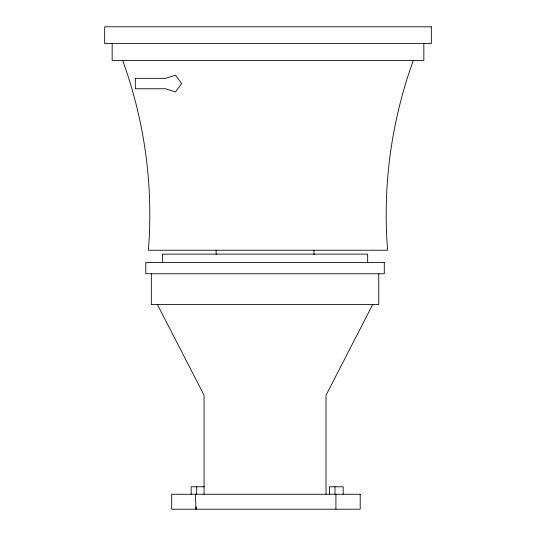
<?xml version="1.0" encoding="UTF-8"?>
<svg xmlns="http://www.w3.org/2000/svg" width="536" height="536" viewBox="0 0 536 536"><rect width="100%" height="100%" fill="white"/><g stroke="black" fill="none" stroke-linecap="round" stroke-linejoin="round"><path stroke-width="0.8" d="M372.654 304.589L326.035 395.213L326.035 494.252M204.437 486.775L191.164 486.775L191.164 494.252M157.437 304.589L204.055 395.213L204.055 494.252M195.359 494.252L196.002 509.2L196.002 506.708M423.849 43.617L423.849 60.434L112.151 60.434L112.151 43.617M378.771 273.755L378.771 304.589L151.32 304.589L151.32 273.755M367.663 262.54L367.663 254.131L162.428 254.131L162.428 262.54M343.181 494.252L343.181 486.775L329.446 486.775L329.446 494.252M335.911 494.252L335.911 509.2M334.98 486.775L334.98 494.252M313.955 250.232L313.955 254.406M216.135 250.232L216.135 254.406M196.699 486.775L196.699 494.252M122.65 60.434A451.325 451.325 0 0 1 148.405 250.232L387.595 250.232A451.325 451.325 0 0 1 413.35 60.434M181.61 83.556L175.493 91.978L165.591 88.762L135.327 88.762L135.327 78.35L165.591 78.35L175.493 75.134L181.61 83.556M431.326 26.8L104.674 26.8L104.674 43.617L431.326 43.617L431.326 26.8M384.292 262.54L145.799 262.54L145.799 273.755L384.292 273.755L384.292 262.54M360.205 494.252L171.708 494.252L171.708 509.2L360.205 509.2L360.205 494.252"/></g></svg>
